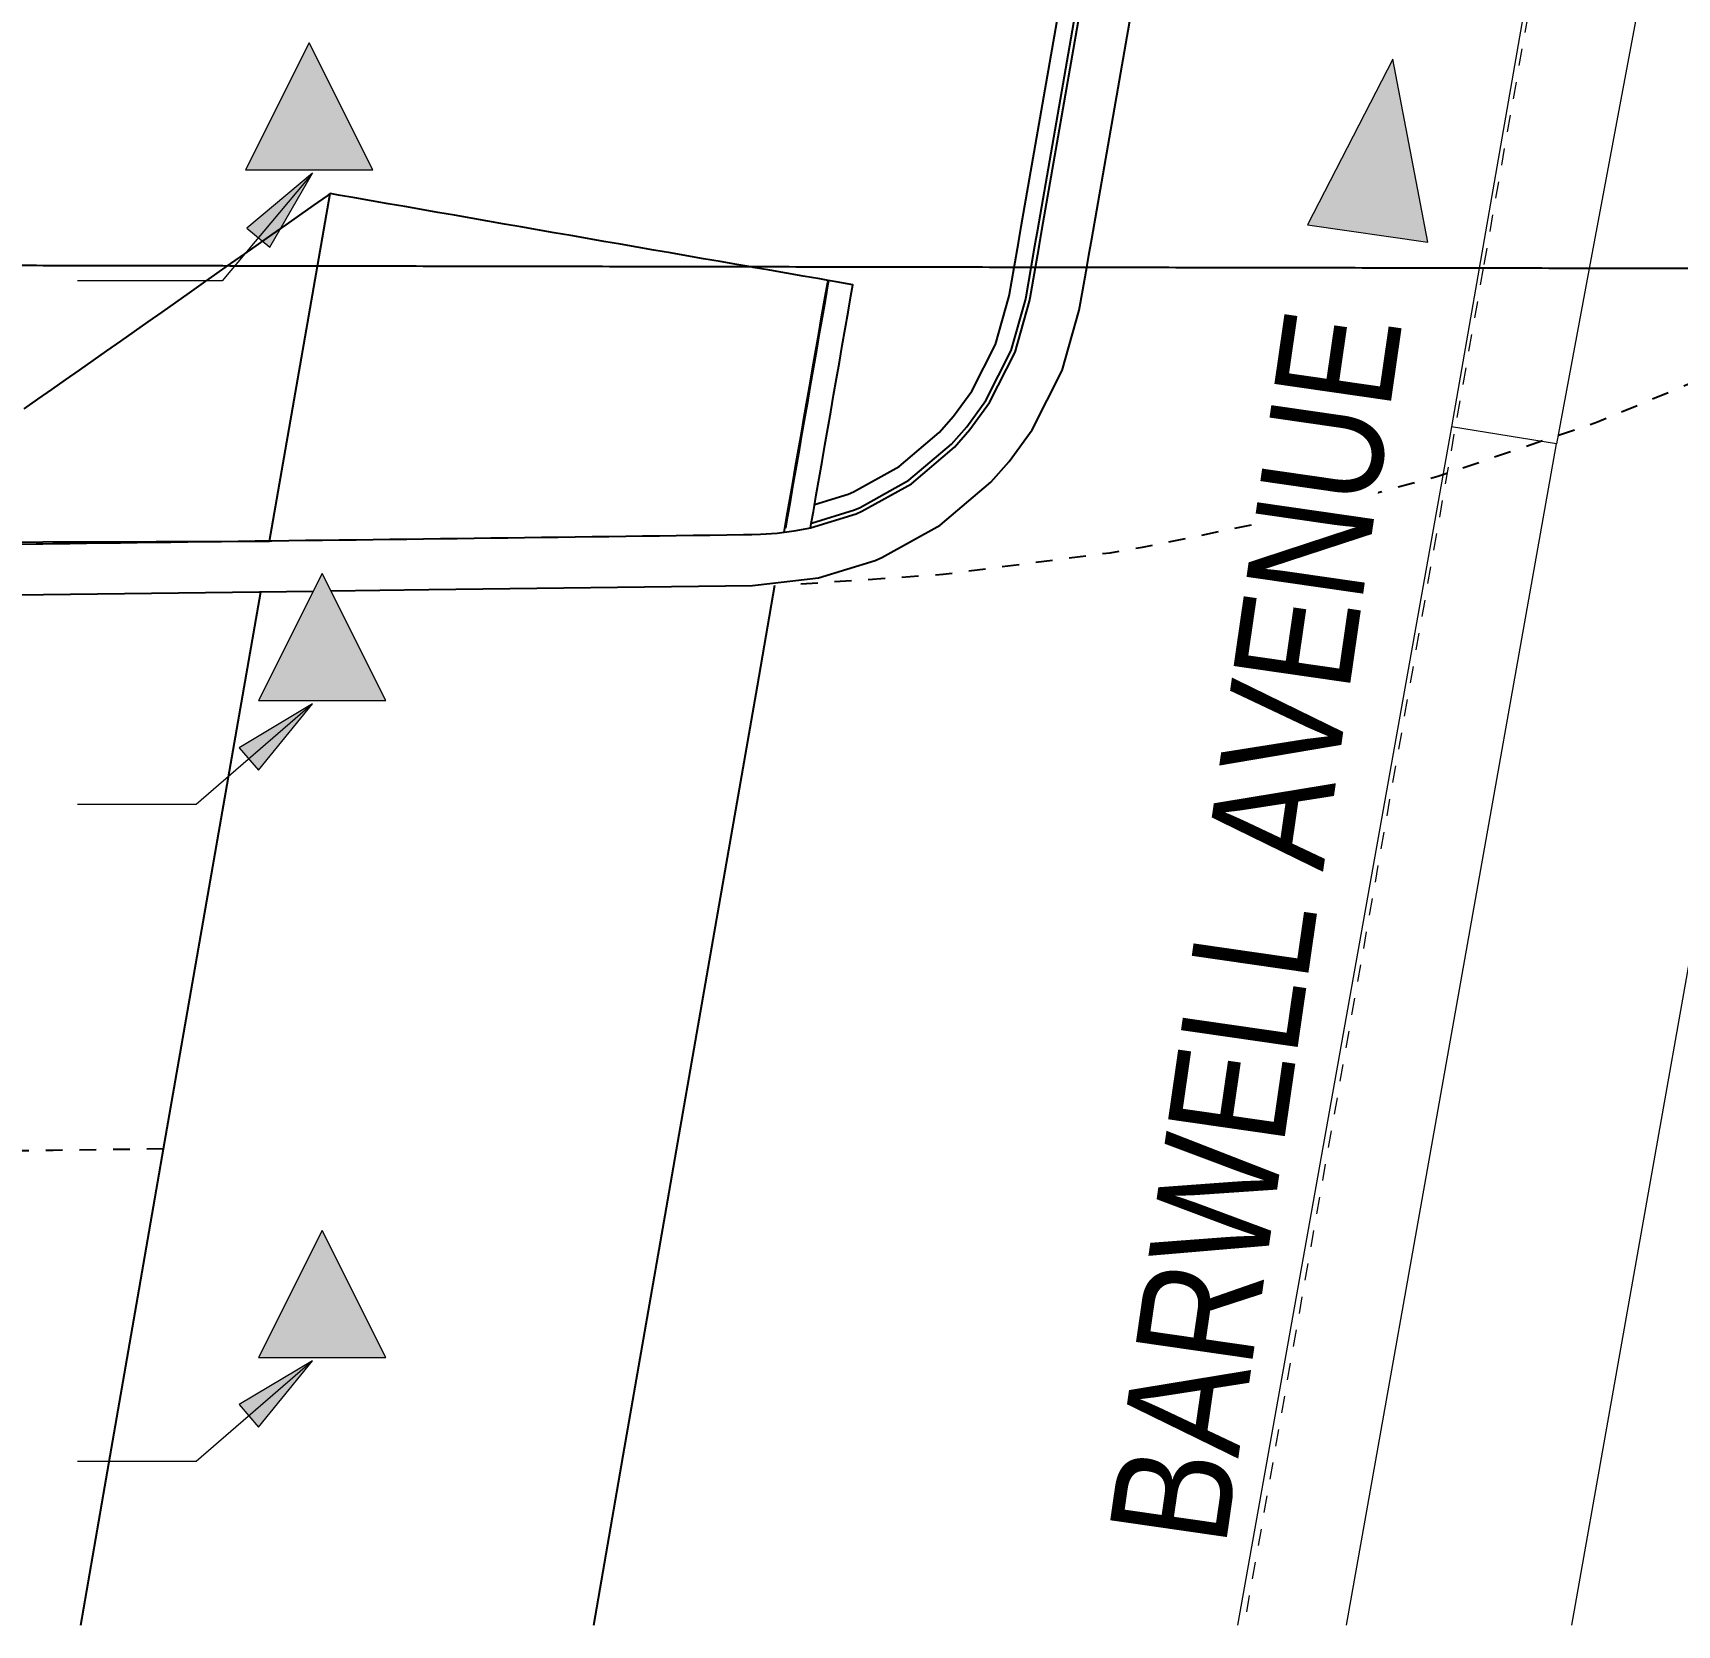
# Model space of a CAD drawing. Header units: metres. Extents: x -1147 to -802, y 5 to 567.
# Drawn here: x -1042.42 to -1032.66, y 498.17 to 507.62 of the extents above; entities that cross this region are included whole.
import ezdxf

# ---------------------------------------------------------------- set-up
doc = ezdxf.new("R2010")
doc.units = ezdxf.units.M
for name, pattern in [('IMPORT-BDYS-Boundary _3_', [0.01, 0.009, -0.001]), ('IMPORT-LNMK-LaneLine3 _3__2_', [0.012, 0.003, -0.009]), ('IMPORT-LNMK-LineTurn _3_', [0.0012, 0.0006, -0.0006])]:
    doc.linetypes.add(name, pattern=pattern)
for name, color, linetype, lineweight in [('A-ANNO-NOTE', 7, 'Continuous', 9), ('A-DETL', 7, 'Continuous', 13), ('A-DETL-GENF', 7, 'Continuous', 9), ('A-GENM', 7, 'Continuous', 35), ('G-ANNO-TEXT', 7, 'Continuous', 9)]:
    doc.layers.add(name, color=color, linetype=linetype, lineweight=lineweight)
doc.styles.add('Arial Narrow', font='ARIALN.TTF', dxfattribs={"height": 0.7})

# ---------------------------------------------------------------- blocks, each defined once
blk = doc.blocks.new('T2DPAA-T2D-PWA-SU-M2D-000002_dwg-40815123-DRG-2873010 - GENERAL ARRANGEMENT PLAN')
at = {"color": 254, "lineweight": 18, "true_color": 0xe1e1e1}
for p, q in [((-203.8745, 1071.7767), (-205.3901, 1071.6447)), ((-203.7031, 1071.1268), (-205.2232, 1071.0124)), ((-205.2232, 1071.0124), (-206.2802, 1070.9328))]:
    blk.add_line(p, q, dxfattribs=at)
at = {"color": 254, "lineweight": 18, "true_color": 0xe1e1e1, "flags": 128}
for points in [[(-205.3901, 1071.6447), (-206.3423, 1071.5618), (-213.5437, 1070.9626)], [(-213.3774, 1070.3372), (-206.2802, 1070.9328), (-206.3423, 1071.5618)], [(-204.8823, 1069.7206), (-208.992, 1069.3873), (-213.0343, 1069.046)]]:
    blk.add_lwpolyline(points, dxfattribs=at)
blk = doc.blocks.new('T2DPAA-T2D-PWA-SU-M2D-000001_dwg-40815111-DRG-2873010 - GENERAL ARRANGEMENT PLAN')
at = {"color": 254, "linetype": 'IMPORT-BDYS-Boundary _3_', "lineweight": 18, "true_color": 0xe1e1e1}
for p, q in [((-125.6686, 1168.3299), (-127.1848, 1168.2002)), ((-127.1848, 1168.2002), (-135.3344, 1167.5031))]:
    blk.add_line(p, q, dxfattribs=at)
blk = doc.blocks.new('T2DPAA-T2D-PWA-SU-M2D-000100_Survey_rvt-1-DRG-2873010 - GENERAL ARRANGEMENT PLAN')
at = {"color": 254, "lineweight": 18, "true_color": 0xe1e1e1, "rotation": 75.11694444444437}
for name, p in [('T2DPAA-T2D-PWA-SU-M2D-000002_dwg-40815123-DRG-2873010 - GENERAL ARRANGEMENT PLAN', (-45.8213, 429.4778)), ('T2DPAA-T2D-PWA-SU-M2D-000001_dwg-40815111-DRG-2873010 - GENERAL ARRANGEMENT PLAN', (27.4325, 329.0961))]:
    blk.add_blockref(name, p, dxfattribs=at)
blk = doc.blocks.new('T2DPAA-T2D-C3S-RW-M2D-100010_dwg-40802999-DRG-2873010 - GENERAL ARRANGEMENT PLAN')
at = {"color": 9, "lineweight": 25, "true_color": 0xc3c3c3}
for p, q in [((12.1395, -597.5875), (12.1206, -597.5717)), ((12.2161, -597.6518), (12.1395, -597.5875)), ((12.2927, -597.7161), (12.2161, -597.6518)), ((12.3693, -597.7804), (12.2927, -597.7161)), ((12.4459, -597.8447), (12.3693, -597.7804)), ((12.5225, -597.9089), (12.4459, -597.8447)), ((12.5991, -597.9732), (12.5225, -597.9089)), ((12.6757, -598.0375), (12.5991, -597.9732)), ((12.2573, -598.0898), (12.6926, -598.0517)), ((12.6926, -598.0517), (12.6757, -598.0375)), ((12.697, -598.1015), (12.6926, -598.0517)), ((10.6067, -598.2342), (12.2573, -598.0898)), ((12.7057, -598.2011), (12.697, -598.1015)), ((12.7144, -598.3007), (12.7057, -598.2011)), ((12.7231, -598.4003), (12.7144, -598.3007)), ((12.7319, -598.5), (12.7231, -598.4003)), ((12.7406, -598.5996), (12.7319, -598.5)), ((12.7493, -598.6992), (12.7406, -598.5996)), ((12.758, -598.7988), (12.7493, -598.6992)), ((12.7667, -598.8984), (12.758, -598.7988)), ((12.7754, -598.9981), (12.7667, -598.8984)), ((12.7841, -599.0977), (12.7754, -598.9981)), ((12.7929, -599.1973), (12.7841, -599.0977)), ((12.8016, -599.2969), (12.7929, -599.1973)), ((12.8103, -599.3965), (12.8016, -599.2969)), ((12.819, -599.4962), (12.8103, -599.3965)), ((12.8277, -599.5958), (12.819, -599.4962)), ((12.8364, -599.6954), (12.8277, -599.5958)), ((12.8452, -599.795), (12.8364, -599.6954)), ((12.8539, -599.8946), (12.8452, -599.795)), ((12.8626, -599.9943), (12.8539, -599.8946)), ((12.8713, -600.0939), (12.8626, -599.9943)), ((12.88, -600.1935), (12.8713, -600.0939)), ((12.8887, -600.2931), (12.88, -600.1935)), ((12.8975, -600.3927), (12.8887, -600.2931)), ((12.9062, -600.4924), (12.8975, -600.3927)), ((12.9135, -600.5765), (12.9062, -600.4924)), ((13.5576, -602.0665), (14.828, -601.9554)), ((13.3124, -602.088), (13.4592, -602.0751)), ((13.4592, -602.0751), (13.5576, -602.0665)), ((13.5663, -602.1661), (14.8539, -602.0535)), ((13.4679, -602.1748), (13.5663, -602.1661)), ((13.5685, -602.1911), (14.8604, -602.078)), ((13.3383, -602.1861), (13.4679, -602.1748)), ((13.3447, -602.2106), (13.4701, -602.1997)), ((13.4701, -602.1997), (13.5685, -602.1911)), ((13.5946, -602.4899), (14.938, -602.3724)), ((13.4224, -602.505), (13.4962, -602.4985)), ((13.4962, -602.4985), (13.5946, -602.4899))]:
    blk.add_line(p, q, dxfattribs=at)
at = {"color": 9, "linetype": 'IMPORT-LNMK-LaneLine3 _3__2_', "lineweight": 25, "true_color": 0xc3c3c3, "flags": 128}
blk.add_lwpolyline([(6.9578, -598.5534), (6.9136, -598.3953), (6.7809, -597.921), (6.7772, -597.9079), (6.6905, -597.5975), (6.1718, -595.7339), (6.1477, -595.6469), (6.0598, -595.3297), (5.5725, -593.5631), (4.6665, -590.2445), (4.2551, -588.7227), (4.1401, -588.2957), (4.042, -587.9297)], dxfattribs=at)
at = {"color": 9, "lineweight": 25, "true_color": 0xc3c3c3, "flags": 128}
for points in [[(10.0127, -596.0202), (10.2575, -596.9345), (10.6067, -598.2342)], [(12.1206, -597.5717), (12.0629, -597.5233), (11.9863, -597.459), (11.9097, -597.3947), (11.8331, -597.3304), (11.7565, -597.2662), (11.6799, -597.2019), (11.6033, -597.1376), (11.5267, -597.0733), (11.4501, -597.009), (11.3734, -596.9448), (11.2968, -596.8805), (11.2202, -596.8162), (11.1436, -596.7519), (11.067, -596.6876), (10.9904, -596.6234)], [(9.6999, -596.1028), (9.9553, -597.019), (10.3869, -598.562)], [(11.5067, -601.3175), (11.4632, -601.2274), (11.4251, -601.135), (11.3924, -601.0405), (11.3778, -600.9909), (11.3648, -600.9444), (11.3378, -600.8481), (11.3109, -600.7518), (11.2839, -600.6555), (11.257, -600.5592), (11.2301, -600.4629), (11.2031, -600.3666), (11.1762, -600.2703), (11.1493, -600.174), (11.1223, -600.0777), (11.0954, -599.9814), (11.0685, -599.8851), (11.0415, -599.7888), (11.0146, -599.6925), (10.9876, -599.5962), (10.9607, -599.4999), (10.9338, -599.4036), (10.9068, -599.3073), (10.8799, -599.211), (10.853, -599.1147), (10.826, -599.0184), (10.7991, -598.922), (10.7722, -598.8257), (10.7452, -598.7294), (10.7183, -598.6331), (10.6913, -598.5368), (10.6644, -598.4405), (10.6375, -598.3442), (10.6105, -598.2479), (10.5836, -598.1516), (10.5567, -598.0553), (10.5297, -597.959), (10.5028, -597.8627), (10.4759, -597.7664), (10.4489, -597.6701), (10.422, -597.5738), (10.395, -597.4775), (10.3681, -597.3812), (10.3412, -597.2849), (10.3142, -597.1886), (10.2873, -597.0923), (10.2604, -596.996), (10.2442, -596.9382), (10.2335, -596.8997), (10.2066, -596.8033)], [(4.0995, -598.8035), (4.9307, -598.7308), (6.071, -598.631), (6.5672, -598.5876), (6.9578, -598.5534), (10.3026, -598.2608)], [(10.4147, -598.6616), (10.5714, -599.2216), (11.0888, -601.0717), (11.2324, -601.4399), (11.4183, -601.7374), (11.4455, -601.7727), (11.7198, -602.0571), (12.0448, -602.2819), (12.1911, -602.3555), (12.4076, -602.4385), (12.7941, -602.5208), (13.1657, -602.5273), (13.1892, -602.5254), (13.4224, -602.505)], [(11.5067, -601.3175), (11.5337, -601.3151), (11.6064, -601.3088), (11.6424, -601.3056), (11.706, -601.3), (11.8056, -601.2913), (11.9052, -601.2826), (12.0048, -601.2739), (12.1045, -601.2652), (12.2041, -601.2565), (12.3037, -601.2477), (12.4033, -601.239), (12.5029, -601.2303), (12.6026, -601.2216), (12.7022, -601.2129), (12.8018, -601.2042), (12.9014, -601.1954), (12.9672, -601.1897), (12.9585, -601.0901), (12.9541, -601.0403), (12.9497, -600.9905), (12.941, -600.8908), (12.9323, -600.7912), (12.9236, -600.6916), (12.9149, -600.592), (12.9135, -600.5765)], [(11.4399, -601.1727), (11.5395, -601.164), (11.6391, -601.1553), (11.7387, -601.1466), (11.8384, -601.1379), (11.938, -601.1292), (12.0376, -601.1204), (12.1372, -601.1117), (12.2368, -601.103), (12.3365, -601.0943), (12.4361, -601.0856), (12.5357, -601.0769), (12.6353, -601.0682), (12.7349, -601.0594), (12.8346, -601.0507), (12.9342, -601.042), (12.9541, -601.0403)], [(11.468, -601.1753), (11.5399, -601.169), (11.5728, -601.1661), (11.6396, -601.1603), (11.7392, -601.1516), (11.8388, -601.1429), (11.9384, -601.1341), (12.038, -601.1254), (12.1377, -601.1167), (12.2373, -601.108), (12.3369, -601.0993), (12.4365, -601.0906), (12.5361, -601.0819), (12.6358, -601.0731), (12.7354, -601.0644), (12.835, -601.0557), (12.9346, -601.047), (12.9545, -601.0452)], [(4.8817, -601.7465), (5.9002, -601.6574), (7.389, -601.5272), (7.78, -601.493), (8.9983, -601.3864), (10.5201, -601.2532), (11.1248, -601.2003)], [(11.5082, -601.3173), (11.6578, -601.5568), (11.6809, -601.5867), (11.9141, -601.8285), (12.1903, -602.0196), (12.3147, -602.0821), (12.4987, -602.1527), (12.8272, -602.2226), (13.1431, -602.2282), (13.1631, -602.2265), (13.3447, -602.2106)], [(11.536, -601.3149), (11.6777, -601.5417), (11.7005, -601.5712), (11.9303, -601.8094), (12.2024, -601.9977), (12.325, -602.0593), (12.5063, -602.1289), (12.83, -602.1978), (13.1412, -602.2032), (13.1609, -602.2016), (13.3383, -602.1861)], [(11.6474, -601.3052), (11.7575, -601.4815), (11.779, -601.5093), (11.995, -601.7332), (12.2509, -601.9103), (12.3662, -601.9682), (12.5366, -602.0336), (12.841, -602.0984), (13.1337, -602.1035), (13.1522, -602.102), (13.3124, -602.088)]]:
    blk.add_lwpolyline(points, dxfattribs=at)
at = {"color": 9, "linetype": 'IMPORT-LNMK-LineTurn _3_', "lineweight": 25, "true_color": 0xc3c3c3, "flags": 128}
blk.add_lwpolyline([(11.1714, -601.3479), (11.4429, -602.1482), (11.8218, -603.0735), (11.9031, -603.2515), (12.2614, -603.9715), (12.7599, -604.8382), (13.315, -605.6697), (13.9242, -606.4625), (14.5849, -607.2129), (14.6946, -607.3261)], dxfattribs=at)
blk = doc.blocks.new('T2DPAA-T2D-PWC-RW-M2D-100010_RoadDesign_rvt-1-DRG-2873010 - GENERAL ARRANGEMENT PLAN')
at = {"color": 254, "lineweight": 18, "true_color": 0xe3e3e3, "rotation": 75.11694444444437}
blk.add_blockref('T2DPAA-T2D-C3S-RW-M2D-100010_dwg-40802999-DRG-2873010 - GENERAL ARRANGEMENT PLAN', (-1722.337, 648.0105), dxfattribs=at)
blk = doc.blocks.new('Top of Pavement - RL A - Top of Pavement - RL A-68818558-DRG-2873010 - GENERAL ARRANGEMENT PLAN')
at = {"layer": 'A-GENM', "color": 253, "lineweight": 25, "true_color": 0xa3a3a3}
blk.add_open_spline([(108.421, -13.5917), (108.3971, -13.5013), (108.3175, -13.1995), (108.1821, -12.6862), (108.0426, -12.1577), (107.931, -11.7349), (107.8473, -11.4178), (107.7637, -11.1007), (107.6521, -10.6779), (107.5126, -10.1493), (107.3452, -9.5151), (107.1779, -8.8808), (107.0105, -8.2466), (106.8432, -7.6123), (106.7037, -7.0838), (106.5921, -6.661), (106.5084, -6.3438), (106.4247, -6.0267), (106.341, -5.7096), (106.2574, -5.3924), (106.1458, -4.9696), (106.0063, -4.441), (105.8389, -3.8068), (105.6716, -3.1725), (105.5042, -2.5383), (105.3647, -2.0097), (105.2531, -1.5869), (105.1695, -1.2697), (105.0858, -0.9526), (104.9742, -0.5298), (104.8348, -0.0014), (104.6674, 0.6327), (104.5001, 1.2668), (104.3328, 1.901), (104.1655, 2.5351), (103.9981, 3.1692), (103.8308, 3.8033), (103.6635, 4.4374), (103.4961, 5.0716), (103.3288, 5.7057), (103.1894, 6.2341), (103.0778, 6.6569), (102.9941, 6.9739), (102.9105, 7.291), (102.7989, 7.7138), (102.6595, 8.2422), (102.4921, 8.8763), (102.3248, 9.5105), (102.1575, 10.1446), (102.018, 10.6731), (101.9065, 11.0958), (101.8228, 11.4129), (101.7391, 11.73), (101.6555, 12.047), (101.5718, 12.3641), (101.4881, 12.6812), (101.4045, 12.9982), (101.2929, 13.421), (101.1535, 13.9495), (100.9861, 14.5836), (100.8188, 15.2177), (100.6515, 15.8519), (100.4841, 16.486), (100.3447, 17.0145), (100.2331, 17.4372), (100.1216, 17.86), (99.9821, 18.3884), (99.8148, 19.0226), (99.5917, 19.8681), (99.3686, 20.7136), (99.1454, 21.5592), (98.9781, 22.1933), (98.8108, 22.8274), (98.5877, 23.673), (98.3646, 24.5185), (98.1414, 25.364), (97.9741, 25.9981), (97.8347, 26.5266), (97.7231, 26.9493), (97.6394, 27.2664), (97.5558, 27.5835), (97.4442, 28.0062), (97.3048, 28.5347), (97.1375, 29.1688), (96.9701, 29.8029), (96.8028, 30.437), (96.6634, 30.9655), (96.5518, 31.3882), (96.4681, 31.7053), (96.3845, 32.0224), (96.3008, 32.3394), (96.2172, 32.6565), (96.1335, 32.9735), (96.0498, 33.2906), (95.9383, 33.7133), (95.7988, 34.2417), (95.6417, 34.8374), (95.5403, 35.2216), (95.4947, 35.3945)], degree=3, knots=[-0.7201257, -0.7201257, -0.7201257, -0.7201257, -0.7181818, -0.7136364, -0.7090909, -0.7068182, -0.7045455, -0.7022727, -0.7, -0.6954545, -0.6909091, -0.6863636, -0.6818182, -0.6772727, -0.6727273, -0.6704545, -0.6681818, -0.6659091, -0.6636364, -0.6613636, -0.6590909, -0.6545455, -0.65, -0.6454545, -0.6409091, -0.6363636, -0.6340909, -0.6318182, -0.6295455, -0.6272727, -0.6227273, -0.6181818, -0.6136364, -0.6090909, -0.6045455, -0.6, -0.5954545, -0.5909091, -0.5863636, -0.5818182, -0.5772727, -0.575, -0.5727273, -0.5704545, -0.5681818, -0.5636364, -0.5590909, -0.5545455, -0.55, -0.5454545, -0.5431818, -0.5409091, -0.5386364, -0.5363636, -0.5340909, -0.5318182, -0.5295455, -0.5272727, -0.5227273, -0.5181818, -0.5136364, -0.5090909, -0.5045455, -0.5, -0.4977273, -0.4954545, -0.4909091, -0.4863636, -0.4818182, -0.4727273, -0.4681818, -0.4636364, -0.4590909, -0.4545455, -0.4454545, -0.4409091, -0.4363636, -0.4318182, -0.4295455, -0.4272727, -0.425, -0.4227273, -0.4181818, -0.4136364, -0.4090909, -0.4045455, -0.4, -0.3977273, -0.3954545, -0.3931818, -0.3909091, -0.3886364, -0.3863636, -0.3840909, -0.3818182, -0.3772727, -0.3727273, -0.3690093, -0.3690093, -0.3690093, -0.3690093], dxfattribs=at)
blk.add_open_spline([(108.421, -13.5917), (108.3971, -13.5013), (108.3175, -13.1995), (108.1821, -12.6862), (108.0426, -12.1577), (107.931, -11.7349), (107.8473, -11.4178), (107.7637, -11.1007), (107.6521, -10.6779), (107.5126, -10.1493), (107.3452, -9.5151), (107.1779, -8.8808), (107.0105, -8.2466), (106.8432, -7.6123), (106.7037, -7.0838), (106.5921, -6.661), (106.5084, -6.3438), (106.4247, -6.0267), (106.341, -5.7096), (106.2574, -5.3924), (106.1458, -4.9696), (106.0063, -4.441), (105.8389, -3.8068), (105.6716, -3.1725), (105.5042, -2.5383), (105.3647, -2.0097), (105.2531, -1.5869), (105.1695, -1.2697), (105.0858, -0.9526), (104.9742, -0.5298), (104.8348, -0.0014), (104.6674, 0.6327), (104.5001, 1.2668), (104.3328, 1.901), (104.1655, 2.5351), (103.9981, 3.1692), (103.8308, 3.8033), (103.6635, 4.4374), (103.4961, 5.0716), (103.3288, 5.7057), (103.1894, 6.2341), (103.0778, 6.6569), (102.9941, 6.9739), (102.9105, 7.291), (102.7989, 7.7138), (102.6595, 8.2422), (102.4921, 8.8763), (102.3248, 9.5105), (102.1575, 10.1446), (102.018, 10.6731), (101.9065, 11.0958), (101.8228, 11.4129), (101.7391, 11.73), (101.6555, 12.047), (101.5718, 12.3641), (101.4881, 12.6812), (101.4045, 12.9982), (101.2929, 13.421), (101.1535, 13.9495), (100.9861, 14.5836), (100.8188, 15.2177), (100.6515, 15.8519), (100.4841, 16.486), (100.3447, 17.0145), (100.2331, 17.4372), (100.1216, 17.86), (99.9821, 18.3884), (99.8148, 19.0226), (99.5917, 19.8681), (99.3686, 20.7136), (99.1454, 21.5592), (98.9781, 22.1933), (98.8108, 22.8274), (98.5877, 23.673), (98.3646, 24.5185), (98.1414, 25.364), (97.9741, 25.9981), (97.8347, 26.5266), (97.7231, 26.9493), (97.6394, 27.2664), (97.5558, 27.5835), (97.4442, 28.0062), (97.3048, 28.5347), (97.1375, 29.1688), (96.9701, 29.8029), (96.8028, 30.437), (96.6634, 30.9655), (96.5518, 31.3882), (96.4681, 31.7053), (96.3845, 32.0224), (96.3008, 32.3394), (96.2172, 32.6565), (96.1335, 32.9735), (96.0498, 33.2906), (95.9383, 33.7133), (95.7988, 34.2417), (95.6417, 34.8374), (95.5403, 35.2216), (95.4947, 35.3945)], degree=3, knots=[-0.7201257, -0.7201257, -0.7201257, -0.7201257, -0.7181818, -0.7136364, -0.7090909, -0.7068182, -0.7045455, -0.7022727, -0.7, -0.6954545, -0.6909091, -0.6863636, -0.6818182, -0.6772727, -0.6727273, -0.6704545, -0.6681818, -0.6659091, -0.6636364, -0.6613636, -0.6590909, -0.6545455, -0.65, -0.6454545, -0.6409091, -0.6363636, -0.6340909, -0.6318182, -0.6295455, -0.6272727, -0.6227273, -0.6181818, -0.6136364, -0.6090909, -0.6045455, -0.6, -0.5954545, -0.5909091, -0.5863636, -0.5818182, -0.5772727, -0.575, -0.5727273, -0.5704545, -0.5681818, -0.5636364, -0.5590909, -0.5545455, -0.55, -0.5454545, -0.5431818, -0.5409091, -0.5386364, -0.5363636, -0.5340909, -0.5318182, -0.5295455, -0.5272727, -0.5227273, -0.5181818, -0.5136364, -0.5090909, -0.5045455, -0.5, -0.4977273, -0.4954545, -0.4909091, -0.4863636, -0.4818182, -0.4727273, -0.4681818, -0.4636364, -0.4590909, -0.4545455, -0.4454545, -0.4409091, -0.4363636, -0.4318182, -0.4295455, -0.4272727, -0.425, -0.4227273, -0.4181818, -0.4136364, -0.4090909, -0.4045455, -0.4, -0.3977273, -0.3954545, -0.3931818, -0.3909091, -0.3886364, -0.3863636, -0.3840909, -0.3818182, -0.3772727, -0.3727273, -0.3690093, -0.3690093, -0.3690093, -0.3690093], dxfattribs=at)
blk = doc.blocks.new('T2DPAA-T2D-C3S-RS-M3D-100334_rvt-1-DRG-2873010 - GENERAL ARRANGEMENT PLAN')
at = {"layer": 'A-GENM', "color": 253, "lineweight": 25, "true_color": 0xa3a3a3, "rotation": 75.11694444444437}
blk.add_blockref('Top of Pavement - RL A - Top of Pavement - RL A-68818558-DRG-2873010 - GENERAL ARRANGEMENT PLAN', (-1134.0578, 404.8616), dxfattribs=at)
blk = doc.blocks.new('CS_Annot_Symb_Direction1 - ARROW RIGHT 2-5386393-DRG-2873010 - GENERAL ARRANGEMENT PLAN')
at = {"layer": 'A-ANNO-NOTE'}
blk.add_hatch(color=256, dxfattribs=at).paths.add_polyline_path([(0, -0.001804), (0, 0.001804), (0.00522, 0)])
for p, q in [((0.00522, 0), (0, 0.001804)), ((0, 0.001804), (0, -0.001804)), ((0, -0.001804), (0.00522, 0))]:
    blk.add_line(p, q, dxfattribs=at)

msp = doc.modelspace()

# ---------------------------------------------------------------- hatches: boundary and pattern name
at = {"layer": 'A-DETL-GENF', "true_color": 0xff0000}
for points in [[(-1041.1597, 506.81), (-1040.4051, 506.81), (-1040.7824, 507.5645)], [(-1040.3279, 503.6596), (-1040.7052, 504.4141), (-1041.0825, 503.6596)], [(-1041.0825, 499.7596), (-1040.3279, 499.7596), (-1040.7052, 500.5141)]]:
    msp.add_hatch(color=1, dxfattribs=at).paths.add_polyline_path(points)
at = {"layer": 'G-ANNO-TEXT'}
for points in [[(-1040.7627, 506.791), (-1041.1518, 506.4648), (-1041.0168, 506.3514)], [(-1040.7627, 503.6406), (-1041.1987, 503.3805), (-1041.0834, 503.247)], [(-1040.7627, 499.7406), (-1041.1987, 499.4805), (-1041.0834, 499.347)]]:
    msp.add_hatch(color=256, dxfattribs=at).paths.add_polyline_path(points)

# ---------------------------------------------------------------- linework, layer by layer
at = {"layer": 'A-DETL', "color": 1, "lineweight": 15, "true_color": 0xff0000}
for p, q in [((-1040.7824, 507.5645), (-1041.1597, 506.81)), ((-1040.4051, 506.81), (-1040.7824, 507.5645)), ((-1041.1597, 506.81), (-1040.4051, 506.81)), ((-1040.7052, 504.4141), (-1041.0825, 503.6596)), ((-1040.3279, 503.6596), (-1040.7052, 504.4141)), ((-1041.0825, 503.6596), (-1040.3279, 503.6596)), ((-1040.7052, 500.5141), (-1041.0825, 499.7596)), ((-1040.3279, 499.7596), (-1040.7052, 500.5141)), ((-1041.0825, 499.7596), (-1040.3279, 499.7596))]:
    msp.add_line(p, q, dxfattribs=at)
at = {"layer": 'G-ANNO-TEXT'}
for p, q in [((-1040.7627, 506.791), (-1041.2995, 506.1519)), ((-1040.7627, 506.791), (-1041.1518, 506.4648)), ((-1041.0168, 506.3514), (-1040.7627, 506.791)), ((-1041.1518, 506.4648), (-1041.0168, 506.3514)), ((-1042.144, 506.1519), (-1042.1578, 506.1519)), ((-1041.2995, 506.1519), (-1042.144, 506.1519)), ((-1040.7627, 503.6406), (-1041.4534, 503.0439)), ((-1040.7627, 503.6406), (-1041.1987, 503.3805)), ((-1041.0834, 503.247), (-1040.7627, 503.6406)), ((-1041.1987, 503.3805), (-1041.0834, 503.247)), ((-1042.144, 503.0439), (-1042.1578, 503.0439)), ((-1041.4534, 503.0439), (-1042.144, 503.0439)), ((-1040.7627, 499.7406), (-1041.4534, 499.1439)), ((-1040.7627, 499.7406), (-1041.1987, 499.4805)), ((-1041.0834, 499.347), (-1040.7627, 499.7406)), ((-1041.1987, 499.4805), (-1041.0834, 499.347)), ((-1042.144, 499.1439), (-1042.1578, 499.1439)), ((-1041.4534, 499.1439), (-1042.144, 499.1439))]:
    msp.add_line(p, q, dxfattribs=at)

# ---------------------------------------------------------------- block references
at = {"lineweight": 5}
for name in ['T2DPAA-T2D-PWC-RW-M2D-100010_RoadDesign_rvt-1-DRG-2873010 - GENERAL ARRANGEMENT PLAN', 'T2DPAA-T2D-C3S-RS-M3D-100334_rvt-1-DRG-2873010 - GENERAL ARRANGEMENT PLAN']:
    msp.add_blockref(name, (100.4304, 0), dxfattribs=at)
at = {"color": 254, "lineweight": 5, "true_color": 0xe1e1e1}
msp.add_blockref('T2DPAA-T2D-PWA-SU-M2D-000100_Survey_rvt-1-DRG-2873010 - GENERAL ARRANGEMENT PLAN', (100.4304, 0), dxfattribs=at)
at = {"layer": 'A-ANNO-NOTE', "xscale": 200, "yscale": 200, "zscale": 200, "rotation": 81.78046520597779}
msp.add_blockref('CS_Annot_Symb_Direction1 - ARROW RIGHT 2-5386393-DRG-2873010 - GENERAL ARRANGEMENT PLAN', (-1034.5001, 506.4337), dxfattribs=at)

# ---------------------------------------------------------------- next in the draw order: texts
at = {"layer": 'A-ANNO-NOTE', "insert": (-1036.0371, 498.7291), "char_height": 0.7, "attachment_point": 1, "rotation": 81.78047, "style": 'Arial Narrow', "bg_fill": 3, "box_fill_scale": 1, "bg_fill_color": 256, "bg_fill_true_color": 13158600, "bg_fill_transparency": 0}
msp.add_mtext('BARWELL AVENUE', dxfattribs=at)

doc.saveas('drawing.dxf')
